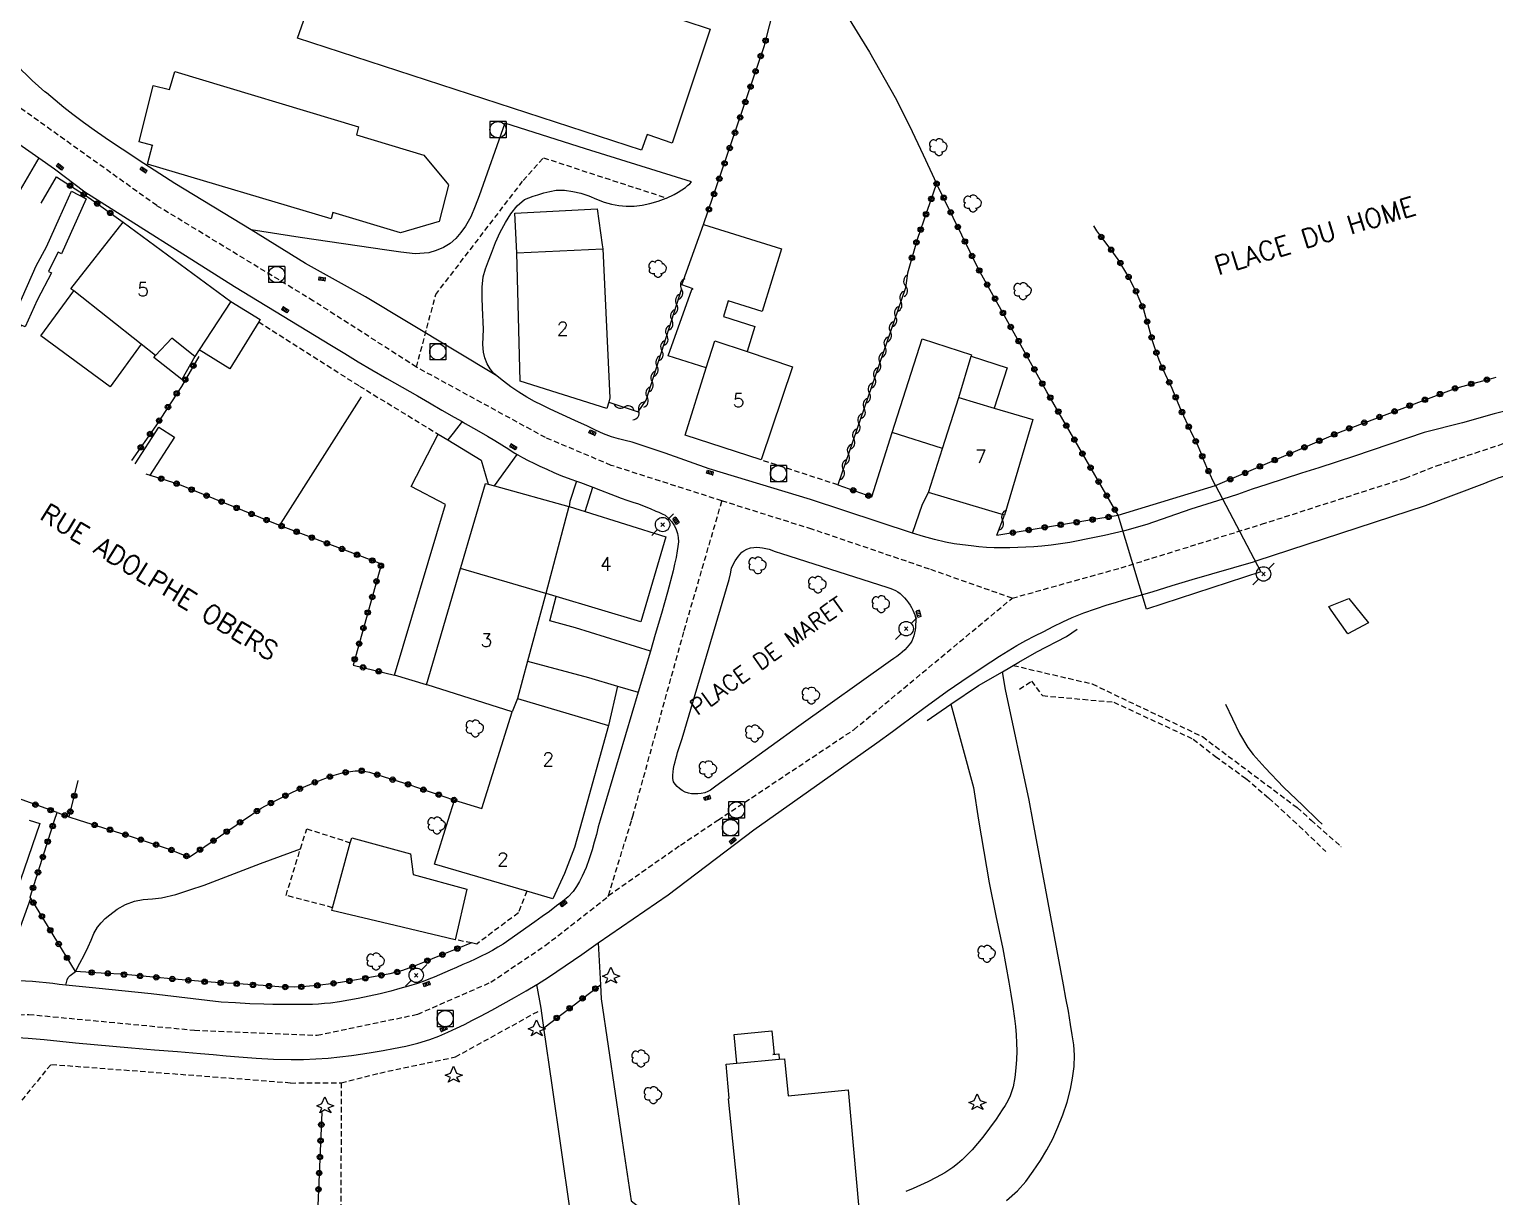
# Model space of a CAD drawing. Header units: millimetres. Extents: x 194000 to 195000, y 155999 to 157001.
# Drawn here: x 194113.6 to 194249.5, y 156136.1 to 156244.3 of the extents above; entities that cross this region are included whole.
import ezdxf
from ezdxf.enums import TextEntityAlignment as Align

# ---------------------------------------------------------------- set-up
doc = ezdxf.new("R2010")
doc.units = ezdxf.units.MM
doc.linetypes.add('DASHED', pattern=[0.75, 0.5, -0.25])
doc.layers.get('0').update_dxf_attribs({"linetype": 'CONTINUOUS'})
for name, color, linetype in [('W0001', 6, 'DASHED'), ('W0004', 5, 'CONTINUOUS'), ('W0008', 7, 'CONTINUOUS'), ('W0014', 7, 'CONTINUOUS'), ('W0017', 7, 'CONTINUOUS'), ('W0070', 7, 'DASHED'), ('W0101', 7, 'CONTINUOUS'), ('W0104', 1, 'CONTINUOUS'), ('W0112', 1, 'DASHED'), ('W0120', 7, 'CONTINUOUS'), ('W0300', 7, 'CONTINUOUS'), ('W0303', 7, 'CONTINUOUS'), ('W0310', 3, 'CONTINUOUS'), ('W0322', 7, 'CONTINUOUS'), ('W0323', 7, 'CONTINUOUS'), ('W0401', 7, 'CONTINUOUS'), ('W0420', 7, 'CONTINUOUS'), ('W0473', 7, 'CONTINUOUS'), ('W0510', 5, 'CONTINUOUS'), ('W0989', 7, 'CONTINUOUS'), ('W0991', 7, 'CONTINUOUS'), ('W1102', 7, 'CONTINUOUS')]:
    doc.layers.add(name, color=color, linetype=linetype)
doc.styles.get("Standard").update_dxf_attribs({"font": 'romans.shx', "width": 0.85})

# ---------------------------------------------------------------- blocks, each defined once
blk = doc.blocks.new('T473')
for p, q in [((-0.166667, 0.166667), (0.166667, -0.166667)), ((-0.166667, -0.166667), (0.166667, 0.166667)), ((0.500001, 0.500001), (1.000002, 1.000002)), ((-1.000002, -1.000002), (-0.500001, -0.500001))]:
    blk.add_line(p, q)
blk.add_ellipse((0, 0), major_axis=(0.471405, 0.471405), ratio=1, start_param=5.4977871438, end_param=11.780972451)
blk = doc.blocks.new('T300')
for p, q in [((-0.8, 0.51), (-0.86, 0.34)), ((-0.86, 0.34), (-0.86, 0.17)), ((-0.86, 0.17), (-0.74, 0.06)), ((-0.69, 0.63), (-0.8, 0.51)), ((-0.8, -0.06), (-0.74, 0.06)), ((-0.74, 0.06), (-0.69, 0.11)), ((-0.57, 0.69), (-0.69, 0.63)), ((-0.46, 0.69), (-0.57, 0.69)), ((-0.29, 0.63), (-0.46, 0.69)), ((-0.29, 0.63), (-0.17, 0.74)), ((-0.23, 0.57), (-0.29, 0.63)), ((-0.17, 0.74), (-0.06, 0.8)), ((-0.06, 0.8), (0.06, 0.8)), ((0.06, 0.8), (0.23, 0.74)), ((0.23, 0.74), (0.34, 0.63)), ((0.34, 0.63), (0.4, 0.51)), ((0.46, 0.46), (0.34, 0.46)), ((0.4, 0.51), (0.4, 0.46)), ((0.57, 0.4), (0.46, 0.46)), ((0.57, 0.4), (0.69, 0.29)), ((0.69, 0.29), (0.74, 0.17)), ((0.74, 0.06), (0.69, -0.17)), ((0.74, 0.17), (0.74, 0.06)), ((-0.8, -0.17), (-0.8, -0.06)), ((-0.8, -0.23), (-0.8, -0.17)), ((-0.74, -0.34), (-0.8, -0.23)), ((-0.69, -0.4), (-0.74, -0.34)), ((-0.51, -0.46), (-0.69, -0.4)), ((-0.4, -0.46), (-0.51, -0.46)), ((-0.4, -0.46), (-0.34, -0.46)), ((-0.34, -0.46), (-0.34, -0.4)), ((-0.34, -0.51), (-0.34, -0.46)), ((-0.29, -0.63), (-0.34, -0.51)), ((-0.17, -0.74), (-0.29, -0.63)), ((-0.06, -0.8), (-0.17, -0.74)), ((0.06, -0.8), (-0.06, -0.8)), ((0.17, -0.74), (0.06, -0.8)), ((0.23, -0.69), (0.17, -0.74)), ((0.29, -0.46), (0.23, -0.46)), ((0.29, -0.63), (0.23, -0.69)), ((0.46, -0.4), (0.29, -0.46)), ((0.34, -0.51), (0.29, -0.63)), ((0.34, -0.51), (0.34, -0.46)), ((0.57, -0.34), (0.46, -0.4)), ((0.63, -0.29), (0.57, -0.34)), ((0.69, -0.17), (0.63, -0.29))]:
    blk.add_line(p, q)
blk = doc.blocks.new('T420')
for p, q in [((0.75, 0.75), (-0.75, 0.75)), ((-0.75, 0.75), (-0.75, -0.75)), ((0.75, 0.75), (0.75, -0.75)), ((0.75, -0.75), (-0.75, -0.75))]:
    blk.add_line(p, q)
blk.add_ellipse((0, 0), major_axis=(-0.53, 0.53), ratio=1, start_param=3.926991, end_param=10.210176)
blk = doc.blocks.new('T401')
for p, q in [((-0.3, 0.3), (0, 0.3)), ((-0.3, -0.25), (-0.3, 0.3)), ((-0.3, 0.15), (0, 0.15)), ((-0.3, 0), (0, 0)), ((0, 0.3), (0, -0.25)), ((-0.3, -0.15), (0, -0.15)), ((-0.3, -0.25), (-0.3, -0.3)), ((-0.3, -0.3), (0, -0.3)), ((0, -0.3), (0, -0.25))]:
    blk.add_line(p, q)
blk = doc.blocks.new('T303')
for p, q in [((-0.77, 0), (-0.28, 0.21)), ((-0.28, -0.21), (-0.77, 0)), ((-0.28, 0.21), (0, 0.83)), ((0, 0.83), (0.28, 0.21)), ((0.28, 0.21), (0.83, 0)), ((0.83, 0), (0.28, -0.21)), ((-0.49, -0.63), (-0.28, -0.21)), ((0, -0.35), (-0.49, -0.63)), ((0.56, -0.63), (0, -0.35)), ((0.28, -0.21), (0.56, -0.63))]:
    blk.add_line(p, q)
blk = doc.blocks.new('t323o')
at = {"color": 0, "linetype": 'Continuous'}
for radius in [0.25, 0.15]:
    blk.add_circle((0, 0), radius, dxfattribs=at)
blk = doc.blocks.new('t310o')
at = {"color": 0, "linetype": 'Continuous'}
for centre, start, end in [((-0.5, 0.38), 216.8699, 323.1304), ((0.5, -0.37), 36.8699, 143.1303)]:
    blk.add_arc(centre, 0.625, start, end, dxfattribs=at)
blk = doc.blocks.new('t322o')
at = {"color": 0, "linetype": 'Continuous'}
for radius in [0.25, 0.15]:
    blk.add_circle((0, 0), radius, dxfattribs=at)

msp = doc.modelspace()

# ---------------------------------------------------------------- linework, layer by layer
at = {"layer": 'W0001'}
for points in [[(194149.47, 156213), (194139.92, 156219.13), (194125.38, 156227.98), (194107.33, 156240.87), (194106.32, 156241.78)], [(194149.47, 156213), (194151.25, 156219.72), (194159.36, 156230.29), (194161.24, 156232.41), (194172.67, 156228.68)], [(194177.8, 156200.6), (194167.53, 156203.89), (194161.44, 156206.46), (194149.47, 156213)], [(194204.73, 156191.58), (194214.82, 156194.4), (194227.85, 156198.43), (194241.18, 156202.71), (194244.09, 156203.85), (194252.07, 156206.51), (194261.54, 156209.05), (194271.61, 156209.21), (194273.66, 156209.29)], [(194169.42, 156171), (194169.53, 156171.35), (194174.3, 156188.58), (194177.8, 156200.6)], [(194204.73, 156191.58), (194197.04, 156194.27), (194186.14, 156197.97), (194177.8, 156200.6)], [(194177.43, 156171), (194190.03, 156179.38), (194204.73, 156191.58)], [(194167.28, 156164.01), (194173.96, 156168.69), (194177.43, 156171)], [(194167.28, 156164.01), (194169.42, 156171)], [(194093.27, 156149.63), (194098.01, 156150.96), (194105.87, 156152.58), (194113.51, 156152.98), (194128.87, 156151.52), (194140.27, 156151.05), (194149.58, 156153), (194156.36, 156155.97), (194161.4, 156159.36), (194167.26, 156163.93), (194167.28, 156164.01)]]:
    msp.add_lwpolyline(points, dxfattribs=at)
at = {"layer": 'W0004'}
msp.add_lwpolyline([(194156.93, 156212.18), (194144.73, 156219.51), (194139.17, 156222.62), (194134.14, 156225.73)], dxfattribs=at)
at = {"layer": 'W0008'}
for points in [[(194174.99, 156230.17), (194165.15, 156233.25), (194157.65, 156235.63), (194155.29, 156228.88), (194154.9, 156227.92), (194154.52, 156226.95), (194154.02, 156226.06), (194153.59, 156225.48), (194153.11, 156224.94), (194152.58, 156224.47), (194151.97, 156224.1), (194151.3, 156223.8), (194150.62, 156223.59), (194149.35, 156223.5), (194148.03, 156223.67), (194146.71, 156223.85), (194138.68, 156225.03), (194134.14, 156225.73)], [(194156.93, 156212.18), (194156.65, 156212.42), (194156.29, 156212.83), (194156.01, 156213.32), (194155.81, 156213.85), (194155.67, 156214.4), (194155.61, 156215.1), (194155.64, 156215.81), (194155.67, 156216.53), (194155.65, 156217.18), (194155.61, 156217.84), (194155.59, 156218.49), (194155.56, 156219.46), (194155.56, 156220.42), (194155.66, 156221.37), (194155.87, 156222.11), (194156.14, 156222.85), (194156.44, 156223.57), (194156.81, 156224.55), (194157.22, 156225.51), (194157.71, 156226.42), (194158.22, 156227.21), (194158.8, 156227.96), (194159.5, 156228.53), (194159.88, 156228.71), (194160.3, 156228.85), (194160.71, 156228.98), (194161.28, 156229.15), (194161.85, 156229.3), (194162.42, 156229.4), (194163.19, 156229.4), (194163.96, 156229.3), (194164.72, 156229.14), (194165.45, 156228.88), (194166.16, 156228.56), (194166.88, 156228.29), (194167.55, 156228.12), (194168.23, 156228), (194168.91, 156227.93), (194169.65, 156227.94), (194170.39, 156228.02), (194171.12, 156228.16), (194171.89, 156228.38), (194172.64, 156228.67), (194172.67, 156228.68), (194173.36, 156229.01), (194173.73, 156229.21), (194174.09, 156229.43), (194174.43, 156229.67), (194174.62, 156229.83), (194174.81, 156230), (194174.99, 156230.17)], [(194250.9, 156209.03), (194249.42, 156208.66), (194248.45, 156208.39), (194247.47, 156208.12), (194246.5, 156207.84)], [(194246.5, 156207.84), (194242.93, 156206.95)], [(194242.93, 156206.95), (194236.47, 156204.75), (194233.15, 156203.67), (194231.55, 156203.16), (194229.94, 156202.65), (194228.34, 156202.13), (194226.98, 156201.67), (194225.62, 156201.2), (194224.26, 156200.75)]]:
    msp.add_lwpolyline(points, dxfattribs=at)
msp.add_lwpolyline([(194174.11, 156178.57), (194178.47, 156193.31), (194178.58, 156193.83), (194178.7, 156194.35), (194178.89, 156194.83), (194179.02, 156195.05), (194179.18, 156195.27), (194179.34, 156195.47), (194179.49, 156195.65), (194179.65, 156195.83), (194179.83, 156195.98), (194180.12, 156196.13), (194180.44, 156196.23), (194180.77, 156196.29), (194181.04, 156196.3), (194181.31, 156196.28), (194181.57, 156196.25), (194182.17, 156196.12), (194182.75, 156195.92), (194183.33, 156195.71), (194193.09, 156192.61), (194193.36, 156192.51), (194193.63, 156192.41), (194193.9, 156192.28), (194194.12, 156192.15), (194194.33, 156192), (194194.52, 156191.84), (194194.74, 156191.62), (194194.93, 156191.39), (194195.11, 156191.14), (194195.25, 156190.93), (194195.39, 156190.71), (194195.51, 156190.48), (194195.61, 156190.26), (194195.69, 156190.04), (194195.74, 156189.82), (194195.77, 156189.61), (194195.77, 156189.39), (194195.76, 156189.18), (194195.74, 156188.9), (194195.71, 156188.62), (194195.66, 156188.35), (194195.6, 156188.09), (194195.51, 156187.84), (194195.4, 156187.6), (194195.28, 156187.4), (194195.13, 156187.21), (194194.98, 156187.02), (194194.77, 156186.79), (194194.53, 156186.58), (194194.29, 156186.37), (194194.01, 156186.17), (194193.73, 156185.98), (194193.44, 156185.78), (194184.93, 156179.7), (194177.22, 156174.15), (194176.98, 156173.97), (194176.75, 156173.79), (194176.5, 156173.64), (194176.2, 156173.54), (194175.88, 156173.48), (194175.55, 156173.45), (194175.26, 156173.43), (194174.97, 156173.45), (194174.69, 156173.49), (194174.4, 156173.6), (194174.12, 156173.74), (194173.87, 156173.92), (194173.65, 156174.11), (194173.45, 156174.32), (194173.3, 156174.55), (194173.23, 156174.85), (194173.24, 156175.17), (194173.26, 156175.49), (194173.31, 156175.79), (194173.37, 156176.09), (194173.45, 156176.39), (194173.52, 156176.68), (194173.6, 156176.98), (194173.68, 156177.28)], close=True, dxfattribs=at)
at = {"layer": 'W0014'}
for points in [[(194127.04, 156230.03), (194123.74, 156232.17), (194122.69, 156232.86), (194121.63, 156233.54), (194120.59, 156234.25), (194119.58, 156234.96), (194118.58, 156235.68), (194117.6, 156236.43), (194116.77, 156237.08), (194115.96, 156237.75), (194115.15, 156238.42), (194115, 156238.53), (194114.4, 156239.05), (194113.82, 156239.59), (194113.32, 156240.06), (194112.84, 156240.55), (194112.42, 156241.08), (194112.14, 156241.51), (194111.9, 156241.96), (194111.7, 156242.42), (194111.54, 156242.98), (194111.45, 156243.56), (194111.41, 156244.14), (194111.41, 156244.56)], [(194109.78, 156235.65), (194114.43, 156232.41), (194115.88, 156231.4)], [(194115.88, 156231.4), (194118.71, 156229.26), (194132.6, 156220.49), (194141.57, 156215.02)], [(194134.14, 156225.73), (194127.04, 156230.03)], [(194141.57, 156215.02), (194142.82, 156214.26), (194144.07, 156213.5), (194145.33, 156212.75), (194146.73, 156211.94), (194148.14, 156211.14), (194149.55, 156210.34), (194150.68, 156209.68), (194151.82, 156209.02), (194152.96, 156208.36), (194153.7, 156207.95), (194153.99, 156207.78), (194155.03, 156207.2), (194156.05, 156206.61), (194156.72, 156206.2), (194157.38, 156205.79), (194158.04, 156205.38), (194158.45, 156205.12), (194158.82, 156204.89), (194158.87, 156204.86), (194159.29, 156204.62), (194159.82, 156204.34), (194160.36, 156204.08), (194160.9, 156203.83), (194161.55, 156203.53), (194162.21, 156203.24), (194162.87, 156202.96), (194163.77, 156202.61), (194164.3, 156202.43), (194164.68, 156202.29), (194165.59, 156201.96), (194165.83, 156201.87), (194166.55, 156201.59), (194167.5, 156201.21), (194167.89, 156201.06)], [(194172.52, 156205.03), (194171.5, 156205.37), (194170.48, 156205.71), (194169.46, 156206.03), (194168.83, 156206.19), (194168.2, 156206.35), (194167.57, 156206.53), (194166.82, 156206.83), (194166.07, 156207.17), (194165.33, 156207.52), (194164.17, 156208.04), (194163.02, 156208.57), (194161.87, 156209.11), (194161.14, 156209.46), (194160.41, 156209.82), (194159.7, 156210.21), (194158.95, 156210.67), (194158.23, 156211.17), (194157.54, 156211.71), (194157.09, 156212.05), (194156.93, 156212.18)], [(194224.26, 156200.75), (194223.27, 156200.44), (194222.27, 156200.13), (194221.28, 156199.82), (194219.24, 156199.13), (194217.21, 156198.42), (194215.15, 156197.81), (194214.22, 156197.59), (194213.28, 156197.4), (194212.34, 156197.2), (194211.59, 156197.04), (194210.83, 156196.89), (194210.08, 156196.74), (194209.21, 156196.61), (194208.35, 156196.5), (194207.48, 156196.41), (194206.74, 156196.35), (194205.99, 156196.3), (194205.25, 156196.27), (194204.51, 156196.25), (194203.78, 156196.24), (194203.04, 156196.26), (194202.33, 156196.29), (194201.62, 156196.35), (194200.91, 156196.42), (194200.12, 156196.51), (194199.33, 156196.62), (194198.55, 156196.76), (194197.51, 156197.01), (194196.48, 156197.31), (194195.46, 156197.61), (194186, 156200.74), (194176.62, 156203.58), (194172.52, 156205.03)], [(194248.55, 156202.24), (194249, 156202.42), (194249.44, 156202.59), (194249.89, 156202.76), (194250.01, 156202.8), (194250.93, 156203.1), (194251.98, 156203.39), (194253.03, 156203.68), (194253.82, 156203.9), (194254.62, 156204.12), (194255.03, 156204.23), (194255.42, 156204.34)], [(194243.06, 156200.17), (194248.55, 156202.24)], [(194167.9, 156201.06), (194168.46, 156200.85), (194168.99, 156200.67), (194169.52, 156200.49), (194170.05, 156200.32), (194170.59, 156200.1), (194171.13, 156199.88), (194171.66, 156199.66), (194171.96, 156199.54), (194172.25, 156199.41), (194172.53, 156199.26), (194172.86, 156198.98), (194173.16, 156198.65), (194173.39, 156198.28), (194173.55, 156197.94), (194173.67, 156197.57), (194173.74, 156197.2), (194173.76, 156196.79), (194173.71, 156196.38), (194173.66, 156195.97), (194173.55, 156195.35), (194173.41, 156194.73), (194173.27, 156194.11), (194172.76, 156192.13), (194172.19, 156190.16), (194171.62, 156188.2)], [(194221.42, 156193.3), (194227.11, 156194.94), (194227.35, 156195.03), (194243.06, 156200.17)], [(194192.18, 156178.15), (194193.61, 156179.21), (194194.35, 156179.76), (194196.51, 156181.37), (194198.7, 156182.95), (194200.04, 156183.87), (194201.39, 156184.78), (194202.75, 156185.67), (194203.54, 156186.19), (194204.34, 156186.7), (194205.15, 156187.19), (194205.98, 156187.65), (194206.82, 156188.08), (194207.66, 156188.5), (194208.53, 156188.95), (194209.41, 156189.38), (194210.29, 156189.79), (194211.36, 156190.21), (194212.44, 156190.6), (194213.53, 156190.96), (194214.3, 156191.19), (194215.08, 156191.41), (194215.86, 156191.63), (194217.71, 156192.18), (194219.57, 156192.74), (194221.42, 156193.3)], [(194196.85, 156180.25), (194199.04, 156181.74), (194201.59, 156183.47), (194203.81, 156184.76), (194205.34, 156185.65), (194207.01, 156186.61), (194209.77, 156188.01), (194210.75, 156188.69)], [(194171.62, 156188.2), (194171.16, 156186.65), (194170.04, 156182.86), (194166.51, 156171)], [(194168.12, 156183.42), (194167.29, 156179.77)], [(194182.02, 156171), (194192.18, 156178.15)], [(194166.32, 156159.63), (194172.81, 156164.08), (194180.75, 156170.11), (194182.02, 156171)], [(194166.51, 156171), (194166.33, 156170.39)], [(194166.33, 156170.39), (194166.15, 156169.67), (194165.96, 156168.95), (194165.75, 156168.24), (194165.49, 156167.41), (194165.2, 156166.59), (194164.85, 156165.8), (194164.59, 156165.31), (194164.32, 156164.83), (194164, 156164.38), (194163.53, 156163.89), (194163, 156163.46), (194162.46, 156163.04), (194161.8, 156162.54), (194161.12, 156162.06), (194160.45, 156161.58)], [(194160.45, 156161.58), (194157.52, 156159.5), (194157.01, 156159.21), (194156.51, 156158.92), (194156, 156158.64), (194155.46, 156158.38), (194154.92, 156158.12), (194154.37, 156157.87), (194153.77, 156157.6), (194153.18, 156157.34), (194152.58, 156157.07), (194152.09, 156156.86), (194151.61, 156156.64), (194151.12, 156156.44), (194150.6, 156156.24), (194150.08, 156156.04), (194149.55, 156155.86), (194148.74, 156155.6), (194147.92, 156155.37), (194147.1, 156155.15), (194146.09, 156154.9), (194145.07, 156154.67), (194144.05, 156154.46), (194143.2, 156154.3), (194142.34, 156154.16), (194141.48, 156154.04), (194140.93, 156153.99), (194140.38, 156153.94), (194139.83, 156153.91), (194139.16, 156153.9), (194138.49, 156153.9), (194137.82, 156153.91), (194136.99, 156153.91), (194136.15, 156153.91), (194135.32, 156153.92), (194134, 156153.97), (194132.67, 156154.05), (194131.35, 156154.13), (194124.86, 156154.9), (194119.72, 156155.41)], [(194117.85, 156150.34), (194119.58, 156150.19), (194121.31, 156150.04), (194123.04, 156149.89), (194125.17, 156149.71), (194127.31, 156149.53), (194129.44, 156149.36), (194130.62, 156149.26), (194131.8, 156149.15), (194132.98, 156149.06), (194134.6, 156148.93), (194136.22, 156148.83), (194137.84, 156148.79), (194138.99, 156148.8), (194140.14, 156148.86), (194141.29, 156148.94), (194142.36, 156149.04), (194143.43, 156149.17), (194144.5, 156149.32), (194145.44, 156149.47), (194146.39, 156149.63), (194147.33, 156149.81), (194148.47, 156150.05), (194149.6, 156150.32), (194150.71, 156150.65), (194151.55, 156150.97), (194152.36, 156151.33), (194153.17, 156151.7), (194153.92, 156152.06), (194154.66, 156152.45), (194155.39, 156152.83), (194156.46, 156153.39), (194157.52, 156153.96), (194158.57, 156154.55), (194159.63, 156155.17), (194160.62, 156155.76), (194160.68, 156155.8), (194161.72, 156156.45), (194163.27, 156157.48), (194164.79, 156158.55), (194166.32, 156159.63)], [(194119.72, 156155.41), (194118.8, 156155.51), (194117.87, 156155.6), (194116.94, 156155.7), (194116.34, 156155.77), (194115.73, 156155.85), (194115.12, 156155.91), (194114.48, 156155.97), (194113.84, 156156.02), (194113.2, 156156.07), (194112.57, 156156.11), (194111.94, 156156.14), (194111.31, 156156.14), (194110.96, 156156.12), (194110.37, 156156.08), (194109.44, 156155.95), (194108.51, 156155.83), (194107.68, 156155.7), (194106.86, 156155.57), (194106.03, 156155.54), (194106, 156155.54), (194105.98, 156155.54), (194105.95, 156155.55)], [(194110.05, 156150.76), (194110.47, 156150.82), (194111.46, 156150.86), (194112.46, 156150.83), (194113.46, 156150.77), (194114.92, 156150.66), (194116.39, 156150.5), (194117.85, 156150.34)]]:
    msp.add_lwpolyline(points, dxfattribs=at)
at = {"layer": 'W0017'}
for points in [[(194114.43, 156232.41), (194112.29, 156228.69), (194109.03, 156223.87), (194107.12, 156221.15), (194105.31, 156218.27), (194103.57, 156215.8)], [(194114.67, 156228.2), (194116.08, 156230.63)], [(194153.7, 156207.95), (194152.86, 156206.87), (194152.38, 156206.25)], [(194191.71, 156200.97), (194193.58, 156206.95)], [(194156.7, 156201.99), (194158.82, 156204.89)], [(194164.3, 156202.43), (194163.7, 156200.53), (194163.63, 156200.08)], [(194165.1, 156199.62), (194165.83, 156201.87)], [(194195.46, 156197.61), (194196.4, 156200.28), (194196.95, 156201.37)], [(194164.23, 156188.84), (194161.84, 156189.49), (194162.43, 156191.74)], [(194171.16, 156186.65), (194164.23, 156188.84)], [(194159.77, 156185.75), (194165.42, 156184.21), (194168.12, 156183.42), (194170.04, 156182.86)], [(194206.65, 156171), (194206.3, 156172.86), (194204.11, 156183.1), (194203.81, 156184.76)], [(194199.04, 156181.74), (194201.12, 156174.03), (194201.61, 156171)], [(194201.61, 156171), (194202.57, 156165.19), (194203.2, 156162.12), (194203.84, 156159.05), (194204.41, 156155.97), (194204.6, 156154.85), (194204.79, 156153.73), (194204.94, 156152.61), (194205.02, 156151.85), (194205.09, 156151.1), (194205.13, 156150.34), (194205.14, 156149.57), (194205.12, 156148.8), (194205.06, 156148.04), (194204.96, 156147.14), (194204.81, 156146.26), (194204.54, 156145.42), (194204.32, 156144.98), (194204.06, 156144.55), (194203.79, 156144.13), (194203.23, 156143.26), (194202.62, 156142.42), (194201.99, 156141.6), (194201.51, 156141.01), (194201.02, 156140.44), (194200.49, 156139.89), (194200.08, 156139.51), (194199.64, 156139.14), (194199.2, 156138.79), (194198.46, 156138.3), (194197.68, 156137.87), (194196.89, 156137.46), (194196.22, 156137.15), (194195.54, 156136.85), (194194.86, 156136.56)], [(194204.19, 156135.72), (194205.2, 156136.62), (194205.98, 156137.5), (194206.68, 156138.45), (194207.34, 156139.43), (194207.93, 156140.43), (194208.48, 156141.46), (194208.96, 156142.52), (194209.42, 156143.67), (194209.82, 156144.85), (194210.13, 156146.04), (194210.33, 156147.08), (194210.46, 156148.14), (194210.51, 156149.2), (194210.44, 156150.15), (194210.29, 156151.1), (194210.13, 156152.05), (194209.93, 156153.28), (194209.7, 156154.5), (194209.48, 156155.73), (194206.65, 156171)], [(194116.94, 156155.7), (194117, 156155.94), (194117.06, 156156.18), (194117.15, 156156.39), (194117.35, 156156.6), (194117.6, 156156.78), (194117.85, 156156.95), (194118.24, 156157.72), (194118.63, 156158.49), (194119.02, 156159.26), (194119.28, 156159.88), (194119.55, 156160.49), (194119.87, 156161.07), (194120.21, 156161.48), (194120.6, 156161.87), (194121.01, 156162.23), (194121.72, 156162.74), (194122.49, 156163.16), (194123.3, 156163.47), (194124.12, 156163.63), (194124.97, 156163.69), (194125.81, 156163.78), (194127.14, 156164.11), (194128.45, 156164.54), (194129.76, 156164.96), (194135.01, 156166.96), (194138.71, 156168.35)], [(194110.96, 156156.12), (194113.69, 156163.75)], [(194166.32, 156159.63), (194166.54, 156155.74), (194166.61, 156154.42), (194168.53, 156141.26), (194169.38, 156135.7), (194172.54, 156133.27), (194179.58, 156133.69)], [(194155.24, 156130.73), (194161.04, 156131.56), (194163.71, 156134.79), (194162.04, 156146.41), (194161.28, 156151.75), (194161.02, 156153.55), (194160.62, 156155.76)]]:
    msp.add_lwpolyline(points, dxfattribs=at)
at = {"layer": 'W0070'}
for points in [[(194204.81, 156185.34), (194212.14, 156183.63), (194222.36, 156178.74), (194231.15, 156172.16), (194232.45, 156171)], [(194232.45, 156171), (194235.21, 156168.55), (194235.24, 156168.54)]]:
    msp.add_lwpolyline(points, dxfattribs=at)
at = {"layer": 'W0101'}
for points in [[(194170.35, 156233.11), (194138.42, 156243.5), (194141.16, 156251.24), (194141.04, 156251.28), (194142.86, 156256.86), (194145.01, 156256.16), (194148.09, 156264.84), (194151.2, 156264.02), (194151.71, 156265.31), (194152.66, 156268), (194168.09, 156263.31), (194163.02, 156248.84), (194163.03, 156248.87), (194174.27, 156245.13), (194174.28, 156245.15), (194176.7, 156244.35), (194173.18, 156233.77), (194170.96, 156234.55), (194170.86, 156234.58)], [(194189.52, 156146), (194191.95, 156118.81), (194191.22, 156118.74), (194191.66, 156113.91), (194182.15, 156113.06), (194181.73, 156117.84), (194181.81, 156117.85), (194181.17, 156117.78), (194179.86, 156130.89), (194179.58, 156133.69), (194178.42, 156145.15), (194178.48, 156145.21), (194178.2, 156148.38), (194179.19, 156148.47), (194183.12, 156148.82), (194183.59, 156148.86), (194183.93, 156145.44)]]:
    msp.add_lwpolyline(points, close=True, dxfattribs=at)
for points in [[(194124.53, 156231.82), (194124.97, 156233.58), (194125.02, 156233.56), (194123.73, 156233.89), (194125.04, 156239.11), (194126.56, 156238.73), (194127.06, 156240.41), (194144.09, 156235.29), (194143.89, 156234.53), (194150.16, 156232.64), (194152.43, 156229.9), (194152.43, 156229.89)], [(194141.54, 156226.74), (194124.53, 156231.82)], [(194152.43, 156229.88), (194151.58, 156226.49), (194147.98, 156225.45), (194141.72, 156227.34), (194141.54, 156226.74)], [(194132.25, 156219.08), (194129.3, 156214.6), (194128.91, 156214), (194126.77, 156215.69), (194125.27, 156214.08), (194123.94, 156215.13), (194117.68, 156220.07), (194117.42, 156220.27), (194122.27, 156226.43)], [(194122.27, 156226.43), (194132.25, 156219.08)], [(194158.78, 156223.59), (194166.75, 156223.98), (194167.41, 156210.16), (194167.3, 156209.75), (194167.13, 156209.16)], [(194167.13, 156209.16), (194159.07, 156211.71), (194158.78, 156223.59)], [(194174.38, 156206.69), (194176.34, 156212.93), (194177.14, 156215.45), (194180.13, 156214.44), (194184.34, 156213.02), (194181.43, 156204.39)], [(194196.95, 156201.37), (194198.25, 156205.45), (194199.76, 156210.17), (194203.06, 156209.2), (194206.63, 156208.15), (194204.02, 156199.27)], [(194181.43, 156204.39), (194174.38, 156206.69)], [(194204.02, 156199.27), (194196.95, 156201.37)], [(194163.59, 156200.09), (194161.48, 156192.02)], [(194163.59, 156200.09), (194163.63, 156200.08), (194165.1, 156199.62), (194172.61, 156197.27)], [(194172.61, 156197.27), (194170.27, 156189.39)], [(194158.35, 156181.04), (194150.46, 156183.53), (194150.39, 156183.55), (194153.55, 156194.34)], [(194161.48, 156192.02), (194153.55, 156194.34)], [(194161.48, 156192.02), (194159.77, 156185.75), (194158.83, 156182.26)], [(194170.27, 156189.39), (194162.43, 156191.74), (194161.49, 156192.02), (194161.48, 156192.02)], [(194158.83, 156182.26), (194158.83, 156182.26), (194167.29, 156179.77)], [(194152.42, 156171), (194153, 156172.85), (194155.52, 156172.06), (194158.35, 156181.04)], [(194167.29, 156179.77), (194164.84, 156171)], [(194162.11, 156163.7), (194159.71, 156164.4), (194151.13, 156166.92), (194152.42, 156171)], [(194164.84, 156171), (194164.13, 156168.47), (194164.12, 156168.47), (194163.19, 156166.06), (194162.11, 156163.7)]]:
    msp.add_lwpolyline(points, dxfattribs=at)
at = {"layer": 'W0104'}
for points in [[(194110.97, 156215.21), (194112.92, 156219.53), (194114.2, 156222.39), (194115.16, 156224.14), (194116.37, 156226.84), (194117.48, 156229.31), (194118.83, 156228.6), (194116.55, 156223.51), (194116.23, 156223.66), (194115.82, 156222.89), (194115.35, 156221.87), (194115.6, 156221.74), (194114.27, 156219.21), (194113.16, 156216.73), (194112.8, 156216.89), (194111.87, 156214.81)], [(194234.08, 156190.79), (194235.94, 156191.55), (194237.76, 156189.28), (194235.85, 156188.27), (194234.31, 156190.47)], [(194143.46, 156169.37), (194148.91, 156167.88), (194149.16, 156165.97), (194154.15, 156164.61), (194153.04, 156159.91), (194147.48, 156161.23), (194141.62, 156162.62), (194141.69, 156162.88), (194143.33, 156168.9)]]:
    msp.add_lwpolyline(points, close=True, dxfattribs=at)
for points in [[(194158.78, 156223.59), (194158.59, 156227.29), (194166.22, 156227.69), (194166.69, 156224.34), (194166.75, 156223.98)], [(194176.34, 156212.93), (194172.8, 156214.04), (194175.01, 156220.19), (194175.12, 156220.25), (194174.08, 156220.62), (194176.1, 156226.22), (194183.33, 156223.96), (194181.52, 156218.17), (194178.39, 156219.14), (194177.93, 156217.68), (194177.94, 156217.68), (194180.86, 156216.76), (194180.13, 156214.44)], [(194123.94, 156215.13), (194121.04, 156211.18), (194114.61, 156215.89), (194117.68, 156220.07)], [(194132.25, 156219.08), (194134.97, 156217.43), (194134.83, 156217.2), (194132.17, 156212.85), (194129.3, 156214.6)], [(194198.25, 156205.45), (194193.58, 156206.95), (194196.37, 156215.62), (194200.95, 156214.14), (194200.92, 156214.03), (194204.26, 156212.95), (194203.06, 156209.2)], [(194128.91, 156214), (194127.71, 156211.86), (194125.12, 156213.89), (194125.27, 156214.08)], [(194199.76, 156210.17), (194200.92, 156214.03)], [(194123.38, 156204.02), (194125.57, 156207.43), (194127.02, 156206.5), (194124.71, 156202.91)], [(194150.39, 156183.55), (194147.42, 156184.44), (194152.16, 156200.25), (194148.96, 156201.92), (194151.49, 156206.78), (194152.38, 156206.25), (194155.47, 156204.38), (194156.11, 156202.15)], [(194153.55, 156194.34), (194153.57, 156194.41), (194153.57, 156194.41), (194155.86, 156202.22)], [(194155.86, 156202.22), (194156.11, 156202.15), (194156.7, 156201.99), (194163.59, 156200.09)], [(194179.19, 156148.47), (194178.93, 156151.13), (194182.43, 156151.47), (194182.64, 156149.27), (194182.53, 156149.26), (194183.07, 156149.32), (194183.12, 156148.82)]]:
    msp.add_lwpolyline(points, dxfattribs=at)
at = {"layer": 'W0112'}
for points in [[(194134.83, 156217.2), (194144.18, 156211.24), (194151.49, 156206.78)], [(194188.56, 156202.08), (194181.43, 156204.39)], [(194205.39, 156183.13), (194206.51, 156183.89), (194207.52, 156182.54), (194214.14, 156181.94), (194221.52, 156178.51), (194223.57, 156176.91), (194226.4, 156174.86), (194228.52, 156173.03), (194230.74, 156171)], [(194230.74, 156171), (194231.34, 156170.45), (194233.81, 156168.08)], [(194141.69, 156162.88), (194137.37, 156164.02), (194138.71, 156168.35), (194139.29, 156170.2), (194143.33, 156168.9)], [(194159.71, 156164.4), (194158.92, 156162.4), (194155.06, 156159.51), (194154.56, 156159.61), (194153.04, 156159.91)], [(194142.48, 156146.65), (194146.07, 156147.55), (194153.08, 156149.04), (194160.88, 156153.34)], [(194137.79, 156146.62), (194115.54, 156148.32), (194111.29, 156143.12)], [(194137.79, 156146.62), (194142.46, 156146.65), (194142.48, 156146.65), (194142.44, 156128.05)]]:
    msp.add_lwpolyline(points, dxfattribs=at)
at = {"layer": 'W0120'}
msp.add_lwpolyline([(194214.54, 156199.26), (194223.57, 156202.01), (194227.79, 156194.02), (194217.17, 156190.55)], close=True, dxfattribs=at)
at = {"layer": 'W0303'}
for points in [[(194136.91, 156198.54), (194144.36, 156210.24)], [(194113.53, 156171), (194114.52, 156170.67), (194110.21, 156158.16)]]:
    msp.add_lwpolyline(points, dxfattribs=at)
at = {"layer": 'W0310'}
for points in [[(194195, 156221.7), (194194.81, 156220.34), (194188.56, 156202.08)], [(194167.3, 156209.75), (194170.04, 156208.85), (194170.77, 156209.94), (194174.08, 156220.29)], [(194203.3, 156197.41), (194204.02, 156199.27)]]:
    msp.add_lwpolyline(points, dxfattribs=at)
at = {"layer": 'W0322'}
msp.add_lwpolyline([(194223.57, 156202.01), (194223.34, 156202.5), (194223.1, 156202.99), (194222.88, 156203.48), (194222.53, 156204.28), (194222.21, 156205.08), (194221.87, 156205.88), (194221.46, 156206.73), (194221.04, 156207.58), (194220.63, 156208.44), (194220.26, 156209.3), (194219.91, 156210.17), (194219.55, 156211.03), (194219.14, 156211.91), (194218.72, 156212.77), (194218.34, 156213.66), (194218.04, 156214.51), (194217.77, 156215.36), (194217.52, 156216.23), (194217.32, 156216.92), (194217.13, 156217.62), (194216.92, 156218.3), (194216.26, 156219.93), (194215.46, 156221.49), (194214.55, 156222.99), (194213.9, 156223.89), (194213.21, 156224.76), (194212.56, 156225.65), (194212.29, 156226.11)], dxfattribs=at)
at = {"layer": 'W0323'}
for points in [[(194176.1, 156226.22), (194178.72, 156233.91), (194181.74, 156242.83), (194184.08, 156251.98), (194184.54, 156253.83)], [(194116.08, 156230.63), (194119.11, 156228.7), (194122.27, 156226.43)], [(194203.3, 156197.41), (194214.54, 156199.26), (194207.94, 156210.7), (194201.6, 156222.08), (194197.71, 156230.03), (194195.92, 156224.82)], [(194195.92, 156224.82), (194195, 156221.7)], [(194129.28, 156213.98), (194127.66, 156211.21), (194125.29, 156207.56), (194123.03, 156204.35)], [(194245.86, 156211.05), (194246.89, 156211.33), (194247.92, 156211.61), (194248.95, 156211.89), (194249.61, 156212.07)], [(194223.57, 156202.01), (194235.16, 156207.01), (194245.86, 156211.05)], [(194124.36, 156203.1), (194127.33, 156202.17), (194136.66, 156198.38), (194146.21, 156194.75)], [(194188.56, 156202.08), (194191.71, 156200.97)], [(194146.21, 156194.75), (194143.59, 156185.38), (194147.42, 156184.44)], [(194116.13, 156171.7), (194109.03, 156174.27), (194099.24, 156177.67), (194098.54, 156177.87)], [(194133.43, 156171), (194135.06, 156172.11), (194135.92, 156172.56), (194136.79, 156173.01), (194137.66, 156173.44), (194138.62, 156173.89), (194139.58, 156174.31), (194140.56, 156174.71), (194141.2, 156174.94), (194141.83, 156175.17), (194142.48, 156175.34), (194143.13, 156175.47), (194143.79, 156175.56), (194144.43, 156175.57), (194145.12, 156175.44), (194145.79, 156175.23), (194146.47, 156175), (194148.66, 156174.32), (194150.83, 156173.59), (194153, 156172.85)], [(194118.07, 156174.68), (194117.23, 156171.3), (194118.18, 156171)], [(194117.85, 156156.95), (194113.69, 156163.75), (194113.62, 156163.86), (194115.9, 156171)], [(194115.9, 156171), (194116.13, 156171.7), (194116.9, 156171.42)], [(194116.9, 156171.42), (194117.23, 156171.3)], [(194118.18, 156171), (194123.11, 156169.45), (194126.42, 156168.35), (194128.38, 156167.56), (194133.43, 156171)], [(194154.56, 156159.61), (194153.35, 156159.12), (194152.14, 156158.63), (194150.93, 156158.15), (194150.02, 156157.76), (194149.11, 156157.38), (194148.18, 156157.05), (194147.01, 156156.75), (194145.81, 156156.53), (194144.61, 156156.32), (194143.52, 156156.13), (194142.42, 156155.95), (194141.32, 156155.8), (194140.26, 156155.67), (194139.2, 156155.57), (194138.14, 156155.51), (194136.7, 156155.54), (194135.25, 156155.65), (194133.81, 156155.76), (194132.53, 156155.84), (194131.26, 156155.92), (194129.98, 156156), (194127.35, 156156.22), (194124.72, 156156.48), (194122.09, 156156.7), (194120.68, 156156.79), (194119.26, 156156.87), (194117.85, 156156.95)], [(194161.28, 156151.75), (194166.54, 156155.74)], [(194140.69, 156143.89), (194140.03, 156128.8), (194139.66, 156120.43), (194139.66, 156120.29)]]:
    msp.add_lwpolyline(points, dxfattribs=at)
at = {"layer": 'W0510'}
for points in [[(194181.32, 156259.61), (194182.57, 156257.32), (194184.54, 156253.83), (194186.45, 156250.45), (194188.95, 156246.32), (194191.49, 156242.2), (194193.87, 156238.01), (194195.19, 156235.37), (194196.45, 156232.7), (194197.71, 156230.03)], [(194224.5, 156181.76), (194225.15, 156180.39), (194225.8, 156179.03), (194226.57, 156177.74), (194227.08, 156177.09), (194227.62, 156176.47), (194228.18, 156175.86), (194229.88, 156174.06), (194231.67, 156172.34), (194233.07, 156171)], [(194233.07, 156171), (194233.46, 156170.62)]]:
    msp.add_lwpolyline(points, dxfattribs=at)
at = {"layer": 'W1102'}
msp.add_lwpolyline([(194158.83, 156182.26), (194158.35, 156181.04)], dxfattribs=at)

# ---------------------------------------------------------------- block references
at = {"layer": 'W0300'}
for p in [(194197.92, 156233.39), (194201.1, 156228.17), (194171.88, 156222.11), (194205.73, 156220.05), (194186.1, 156182.54), (194154.92, 156179.5), (194180.84, 156179.03), (194176.54, 156175.71), (194151.38, 156170.51), (194170.29, 156148.89), (194171.44, 156145.5)]:
    msp.add_blockref('T300', p, dxfattribs=at)
at = {"layer": 'W0300', "rotation": 359.9999899820874}
for p in [(194181.14, 156194.62), (194186.7, 156192.83), (194192.58, 156191.02), (194202.39, 156158.61), (194145.72, 156157.88)]:
    msp.add_blockref('T300', p, dxfattribs=at)
at = {"layer": 'W0303', "rotation": 359.9999899820874}
for p in [(194167.49, 156156.52), (194160.59, 156151.64), (194152.89, 156147.34), (194140.98, 156144.5), (194201.48, 156144.8)]:
    msp.add_blockref('T303', p, dxfattribs=at)
at = {"layer": 'W0310'}
for p, rotation in [((194174.06, 156220.23), 72.2519140743982), ((194194.83, 156220.54), 261.9939782370147), ((194194.39, 156219.11), 251.1256663383446), ((194173.6, 156218.8), 72.2519140743982), ((194193.9, 156217.69), 251.1256663383446), ((194173.15, 156217.38), 72.2519140743982), ((194193.42, 156216.27), 251.1256663383446), ((194172.69, 156215.95), 72.2519140743982), ((194192.93, 156214.85), 251.1256663383446), ((194172.23, 156214.52), 72.2519140743982), ((194192.44, 156213.43), 251.1256663383446), ((194171.78, 156213.09), 72.2519140743982), ((194171.32, 156211.66), 72.2519140743982), ((194191.96, 156212.01), 251.1256663383446), ((194170.86, 156210.23), 72.2519140743982), ((194191.47, 156210.6), 251.1256663383446), ((194168.72, 156209.29), 341.8163468445196), ((194170.1, 156208.95), 56.06689775248945), ((194190.99, 156209.18), 251.1256663383446), ((194190.5, 156207.76), 251.1256663383446), ((194190.02, 156206.34), 251.1256663383446), ((194189.53, 156204.92), 251.1256663383446), ((194189.05, 156203.5), 251.1256663383446), ((194203.84, 156198.81), 68.79117388613251)]:
    msp.add_blockref('t310o', p, dxfattribs=dict(at, rotation=rotation))
at = {"layer": 'W0322'}
for p, rotation in [((194212.98, 156225.07), 125.6882814298969), ((194213.9, 156223.88), 125.9892904535912), ((194214.76, 156222.65), 121.171004024204), ((194215.52, 156221.36), 117.1184756586612), ((194216.21, 156220.03), 117.1184756586612), ((194216.78, 156218.64), 112.111343326957), ((194217.24, 156217.21), 105.2690491115838), ((194217.65, 156215.77), 106.583446091221), ((194218.1, 156214.34), 109.4435731333384), ((194218.65, 156212.94), 113.2846789034782), ((194219.29, 156211.59), 115.0492213563138), ((194219.89, 156210.21), 112.8455117480572), ((194220.47, 156208.83), 113.2306710138326), ((194221.1, 156207.47), 116.3215861559346), ((194221.75, 156206.12), 115.3749417701354), ((194222.35, 156204.74), 112.243459880471), ((194222.93, 156203.36), 114.8265005822622)]:
    msp.add_blockref('t322o', p, dxfattribs=dict(at, rotation=rotation))
at = {"layer": 'W0323'}
for p, rotation in [((194181.85, 156243.28), 75.60911144358651), ((194181.4, 156241.85), 71.3495966692483), ((194180.92, 156240.43), 71.3495966692483), ((194180.45, 156239.01), 71.3495966692483), ((194179.97, 156237.59), 71.3495966692483), ((194179.49, 156236.16), 71.3495966692483), ((194179.01, 156234.74), 71.3495966692483), ((194178.52, 156233.32), 71.15661558672147), ((194178.04, 156231.9), 71.15661558672147), ((194177.56, 156230.48), 71.15661558672147), ((194117.34, 156229.82), 327.4908934586131), ((194197.71, 156230.02), 250.9503343450345), ((194118.61, 156229.02), 327.4908934586131), ((194119.85, 156228.17), 324.3153226188102), ((194177.07, 156229.06), 71.15661558672147), ((194197.22, 156228.6), 250.9503343450345), ((194198.37, 156228.7), 116.0494870754779), ((194121.06, 156227.3), 324.3153226188102), ((194176.59, 156227.64), 71.15661558672147), ((194196.73, 156227.18), 250.9503343450345), ((194199.02, 156227.35), 116.0494870754779), ((194196.24, 156225.76), 250.9503343450345), ((194199.68, 156226), 116.0494870754779), ((194195.84, 156224.58), 253.6193995595912), ((194200.34, 156224.65), 116.0494870754779), ((194195.42, 156223.14), 253.6193995595912), ((194201, 156223.31), 116.0494870754779), ((194201.67, 156221.96), 119.1357401843324), ((194202.4, 156220.65), 119.1357401843324), ((194203.13, 156219.34), 119.1357401843324), ((194203.86, 156218.03), 119.1357401843324), ((194204.59, 156216.72), 119.1357401843324), ((194205.32, 156215.41), 119.1357401843324), ((194206.05, 156214.1), 119.1357401843324), ((194128.78, 156213.13), 239.6214054057141), ((194206.78, 156212.79), 119.1357401843324), ((194128.02, 156211.83), 239.6214054057141), ((194207.51, 156211.48), 119.1357401843324), ((194247.3, 156211.45), 15.2316271991532), ((194248.75, 156211.84), 15.06252067756546), ((194127.23, 156210.56), 237.1136208480734), ((194208.25, 156210.18), 119.9632892307595), ((194244.4, 156210.5), 20.71492290763291), ((194245.8, 156211.03), 20.71492290763291), ((194126.42, 156209.3), 237.1136208480734), ((194209, 156208.88), 119.9632892307595), ((194240.19, 156208.91), 20.71492290763291), ((194241.59, 156209.44), 20.71492290763291), ((194243, 156209.97), 20.71492290763291), ((194125.6, 156208.04), 237.1136208480734), ((194209.74, 156207.58), 119.9632892307595), ((194235.98, 156207.32), 20.71492290763291), ((194237.38, 156207.85), 20.71492290763291), ((194238.79, 156208.38), 20.71492290763291), ((194124.76, 156206.8), 234.8133750948732), ((194210.49, 156206.28), 119.9632892307595), ((194233.21, 156206.17), 23.35300691893555), ((194234.59, 156206.76), 23.35300691893555), ((194123.89, 156205.57), 234.8133750948732), ((194211.24, 156204.98), 119.9632892307595), ((194230.46, 156204.98), 23.35300691893555), ((194231.83, 156205.57), 23.35300691893555), ((194211.99, 156203.68), 119.9632892307595), ((194227.7, 156203.79), 23.35300691893555), ((194229.08, 156204.38), 23.35300691893555), ((194125.79, 156202.65), 342.6250739043381), ((194127.22, 156202.2), 342.6250739043381), ((194212.74, 156202.38), 119.9632892307595), ((194224.95, 156202.6), 23.35300691893555), ((194226.33, 156203.19), 23.35300691893555), ((194128.61, 156201.65), 337.8656697515952), ((194130, 156201.08), 337.8656697515952), ((194131.39, 156200.52), 337.8656697515952), ((194189.98, 156201.58), 340.608579876783), ((194191.39, 156201.08), 340.608579876783), ((194213.49, 156201.08), 119.9632892307595), ((194132.78, 156199.95), 337.8656697515952), ((194134.17, 156199.39), 337.8656697515952), ((194214.24, 156199.78), 119.9632892307595), ((194135.56, 156198.82), 337.8656697515952), ((194136.95, 156198.26), 339.226841875555), ((194206.26, 156197.9), 9.312705788316961), ((194207.74, 156198.14), 9.312705788316961), ((194209.22, 156198.38), 9.312705788316961), ((194210.7, 156198.62), 9.312705788316961), ((194212.18, 156198.87), 9.312705788316961), ((194213.66, 156199.11), 9.312705788316961), ((194138.35, 156197.73), 339.226841875555), ((194139.76, 156197.2), 339.226841875555), ((194141.16, 156196.67), 339.226841875555), ((194204.78, 156197.65), 9.312705788316961), ((194142.56, 156196.14), 339.226841875555), ((194143.96, 156195.6), 339.226841875555), ((194145.37, 156195.07), 339.226841875555), ((194146.17, 156194.58), 254.3498154833277), ((194145.76, 156193.14), 254.3498154833277), ((194145.36, 156191.69), 254.3498154833277), ((194144.95, 156190.25), 254.3498154833277), ((194144.55, 156188.81), 254.3498154833277), ((194144.15, 156187.36), 254.3498154833277), ((194143.74, 156185.92), 254.3498154833277), ((194144.51, 156185.16), 346.2351815364473), ((194145.96, 156184.8), 346.2351815364473), ((194141.44, 156175.03), 19.18597407853035), ((194142.89, 156175.42), 11.53115060178266), ((194144.38, 156175.57), 0.7051432214996541), ((194145.83, 156175.21), 341.6160714468209), ((194147.26, 156174.75), 342.6951703539575), ((194138.66, 156173.91), 23.9900562258988), ((194140.04, 156174.5), 21.82158760803916), ((194148.69, 156174.31), 341.359634205155), ((194150.11, 156173.83), 341.359634205155), ((194151.53, 156173.35), 341.3833109327368), ((194114.12, 156172.43), 160.1537085079595), ((194117.72, 156173.25), 256.097782889908), ((194135.97, 156172.58), 27.35347544026536), ((194137.31, 156173.26), 26.27621147243917), ((194152.95, 156172.87), 341.3833109327368), ((194115.53, 156171.92), 160.1537085079595), ((194116.84, 156171.44), 339.8266809876234), ((194117.36, 156171.79), 256.097782889908), ((194133.11, 156170.79), 34.2653749784365), ((194134.67, 156171.84), 34.25517595394169), ((194115.72, 156170.44), 72.28562356289667), ((194119.61, 156170.55), 342.6083324798988), ((194121.04, 156170.1), 342.6083324798988), ((194122.47, 156169.65), 342.6083324798988), ((194131.87, 156169.94), 34.2653749784365), ((194115.27, 156169.01), 72.28562356289667), ((194123.9, 156169.19), 341.6325862922963), ((194125.32, 156168.72), 341.6325862922963), ((194126.74, 156168.23), 338.0122552436263), ((194129.4, 156168.25), 34.2653749784365), ((194130.64, 156169.1), 34.2653749784365), ((194114.81, 156167.58), 72.28562356289667), ((194128.13, 156167.67), 338.0122552436263), ((194114.36, 156166.15), 72.28562356289667), ((194113.9, 156164.72), 72.28562356289667), ((194113.93, 156163.35), 121.4261572820208), ((194114.72, 156162.07), 121.4261572820208), ((194115.5, 156160.79), 121.4261572820208), ((194116.28, 156159.51), 121.4261572820208), ((194151.87, 156158.53), 201.8422184387815), ((194153.26, 156159.09), 201.8993927676503), ((194117.06, 156158.23), 121.4261572820208), ((194149.1, 156157.38), 199.8339249995029), ((194150.48, 156157.96), 202.9321004380082), ((194119.34, 156156.87), 176.6453993605984), ((194120.84, 156156.78), 176.3203210987737), ((194122.34, 156156.68), 175.1750639997244), ((194123.83, 156156.55), 175.1750639997244), ((194125.33, 156156.42), 174.4773391099486), ((194126.82, 156156.27), 174.4773391099486), ((194128.31, 156156.14), 175.1750639997244), ((194129.81, 156156.01), 175.1750639997244), ((194131.3, 156155.91), 176.5967472623264), ((194132.8, 156155.82), 176.5967472622491), ((194134.3, 156155.72), 175.4797767369269), ((194141.77, 156155.86), 187.911417234316), ((194143.25, 156156.09), 189.2082781456185), ((194144.73, 156156.34), 189.6401627891354), ((194146.21, 156156.6), 190.4606212218164), ((194147.68, 156156.92), 194.2885956197699), ((194135.79, 156155.61), 175.5192656403735), ((194137.29, 156155.52), 178.8462826194144), ((194138.79, 156155.54), 183.1798301187337), ((194140.28, 156155.67), 186.8385065244403), ((194164.87, 156154.47), 37.180888118757), ((194166.06, 156155.38), 37.180888118757), ((194163.67, 156153.56), 37.180888118757), ((194162.48, 156152.66), 37.180888118757), ((194140.64, 156142.76), 267.5178633673953), ((194140.57, 156141.27), 267.5178633673953), ((194140.51, 156139.77), 267.5178633673953), ((194140.44, 156138.27), 267.5178633673953), ((194140.38, 156136.77), 267.5178633673953)]:
    msp.add_blockref('t323o', p, dxfattribs=dict(at, rotation=rotation))
at = {"layer": 'W0401'}
for p, rotation in [((194116.3, 156231.45), 232.8942913199431), ((194124.24, 156231.41), 57.10987906671858), ((194140.74, 156221.33), 81.63533984780686), ((194137.2, 156218.19), 238.6236998825599), ((194165.85, 156207.06), 65.00432099244604), ((194158.36, 156205.48), 238.1070097322267), ((194176.74, 156203.36), 73.1478735775822), ((194173.41, 156198.67), 213.0732189523495), ((194195.89, 156190.09), 193.9763105613173), ((194176.39, 156173.19), 108.6049701630058), ((194178.89, 156168.96), 307.196552017251), ((194163.02, 156163.37), 127.8602569805123), ((194150.37, 156155.94), 110.149084689049), ((194152.04, 156151.51), 293.4345677831324)]:
    msp.add_blockref('T401', p, dxfattribs=dict(at, rotation=rotation))
at = {"layer": 'W0420', "rotation": 359.9999899820874}
for p in [(194157.03, 156235.02), (194136.5, 156221.59), (194151.44, 156214.42), (194183.05, 156203.12), (194179.15, 156171.93), (194178.6, 156170.3), (194152.13, 156152.59)]:
    msp.add_blockref('T420', p, dxfattribs=at)
at = {"layer": 'W0473', "rotation": 359.9999899820874}
for p in [(194172.3, 156198.4), (194228.03, 156193.82), (194194.89, 156188.75), (194149.44, 156156.61)]:
    msp.add_blockref('T473', p, dxfattribs=at)

# ---------------------------------------------------------------- texts
at = {"layer": 'W0989'}
for s, height, rotation, p in [('PLACE DU HOME  ', 1.75, 17.1116, (194223.82, 156221.5)), ('RUE ADOLPHE OBERS', 1.75, 328.3074, (194114.41, 156198.97)), ('PLACE DE MARET', 1.5, 35.6532, (194175.51, 156180.63))]:
    msp.add_text(s, height=height, rotation=rotation, dxfattribs=at).set_placement(p)
at = {"layer": 'W0991'}
for s, p in [('5', (194124.11, 156220.21)), ('2', (194163.03, 156216.57)), ('5', (194179.35, 156209.92)), ('7', (194201.82, 156204.72)), ('4', (194167.03, 156194.74)), ('3', (194155.95, 156187.69)), ('2', (194161.69, 156176.63)), ('2', (194157.48, 156167.35))]:
    msp.add_text(s, height=1.25, dxfattribs=at).set_placement(p, align=Align.MIDDLE_CENTER)

doc.saveas('drawing.dxf')
